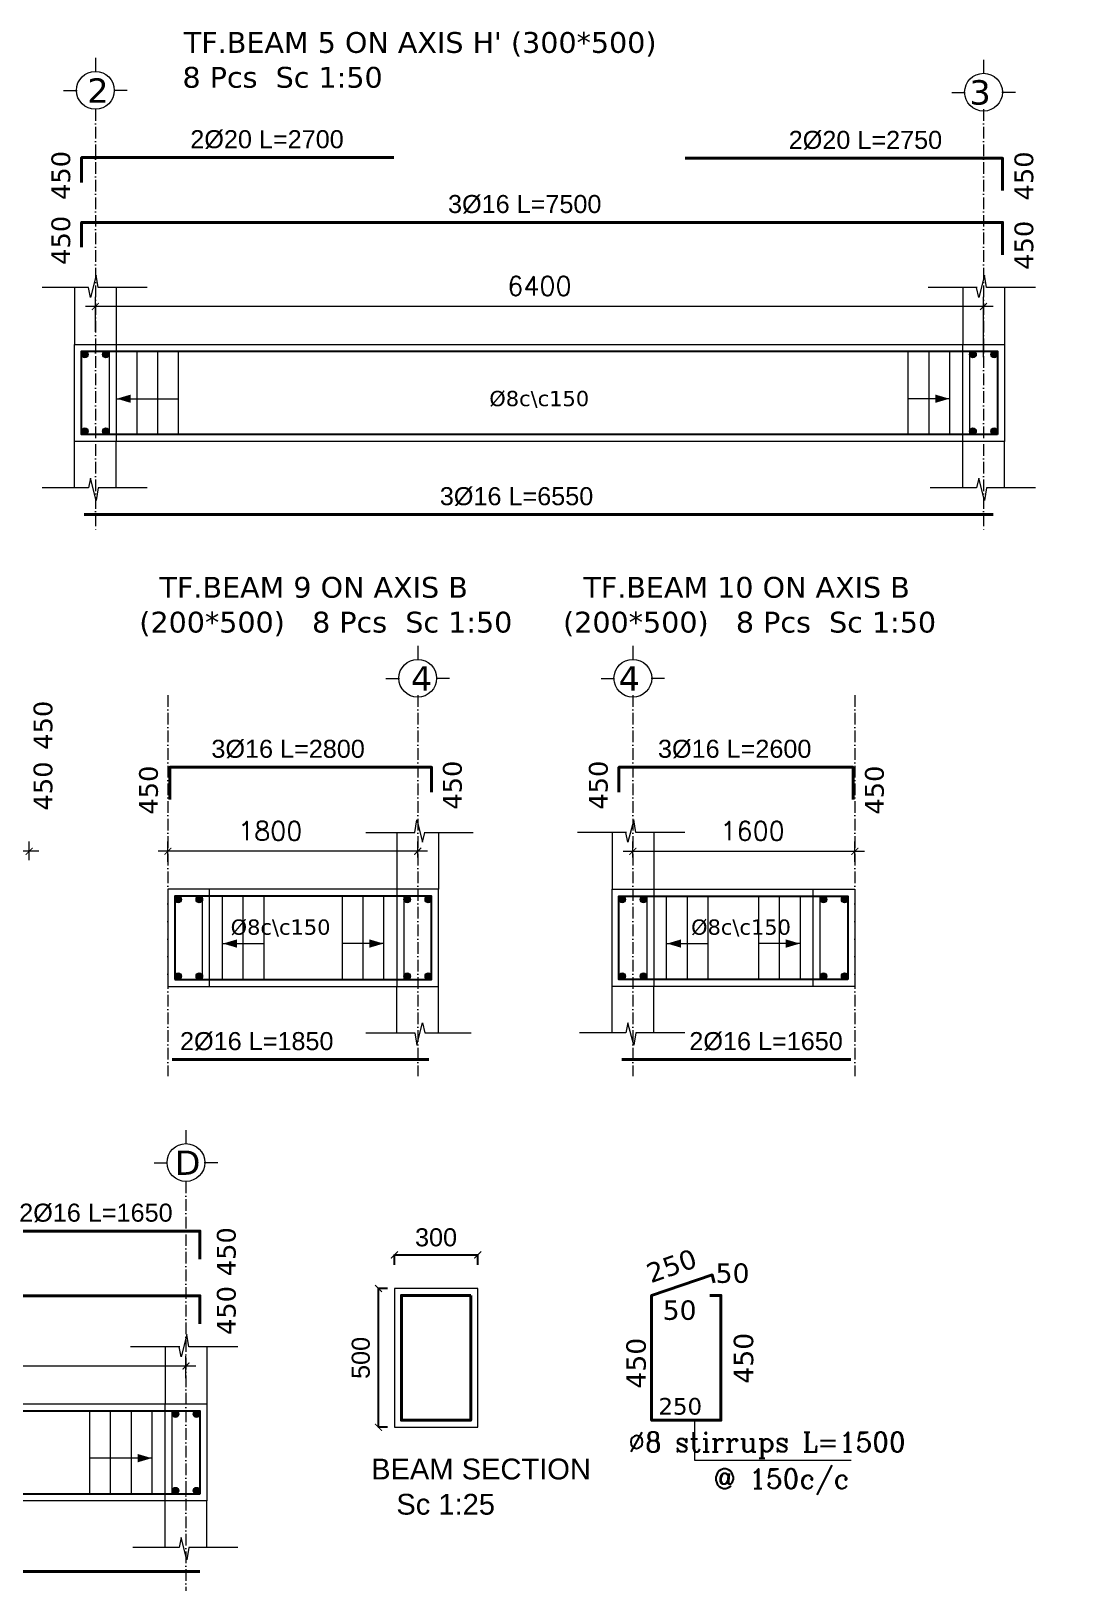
# Model space of a CAD drawing. Header units: inches. Extents: x -17020 to 43805, y -10194 to 123061.
# Drawn here: x 43059 to 43805, y 113869 to 114993 of the extents above; entities that cross this region are included whole.
import ezdxf

# ---------------------------------------------------------------- set-up
doc = ezdxf.new("R2010")
doc.units = ezdxf.units.IN
doc.header["$LTSCALE"] = 0.7
doc.header["$MEASUREMENT"] = 0
doc.linetypes.add('ACAD_ISO10W100', pattern=[18, 12, -3, 0, -3])
doc.layers.get('0').update_dxf_attribs({"lineweight": 13})
doc.layers.get('Defpoints').update_dxf_attribs({"lineweight": 5})
for name, color, linetype, lineweight in [('axis', 254, 'ACAD_ISO10W100', 9), ('BEAM FRAME', 5, 'Continuous', 18), ('COLUMN', 4, 'Continuous', 20), ('DIME', 6, 'Continuous', 25), ('elevline', 30, 'Continuous', 20), ('FRAME 070', 5, 'Continuous', 60), ('hatch', 9, 'Continuous', 9), ('ReinfContineous', 4, 'Continuous', 40), ('renforcment', 141, 'Continuous', 40), ('tex', 3, 'Continuous', 25), ('TEXT', 3, 'Continuous', 25), ('top rein. extension', 50, 'Continuous', 20), ('top renforcment', 7, 'Continuous', 40)]:
    doc.layers.add(name, color=color, linetype=linetype, lineweight=lineweight)
doc.styles.add('100', font='romans.shx', dxfattribs={"height": 13.5})
doc.styles.add('romanc', font='verdana.ttf', dxfattribs={"height": 250})
doc.styles.get("Standard").update_dxf_attribs({"font": 'arial.ttf', "height": 13})
doc.styles.add('STYLE3', font='romanc.shx', dxfattribs={"height": 45})
doc.dimstyles.new('100', dxfattribs={"dimtxt": 13.5, "dimasz": 5, "dimexe": 7, "dimexo": 7, "dimgap": 8, "dimtad": 1, "dimdec": 0, "dimlfac": 10, "dimzin": 4, "dimdsep": 46, "dimtxsty": '100', "dimblk": 'ARCHTICK', "dimcen": 0.09, "dimdle": 7, "dimclrd": 1, "dimclre": 8, "dimclrt": 2, "dimadec": 0, "dimazin": 1, "dimtfac": 1, "dimtdec": 0, "dimtix": 1, "dimtofl": 0, "dimtmove": 0, "dimatfit": 3, "dimldrblk": 'ARCHTICK', "dimfxl": 0.18, "dimtolj": 1, "dimtzin": 0, "dimlwd": -1, "dimlwe": -1, "dimarcsym": 0})
doc.dimstyles.new('25ST', dxfattribs={"dimtxt": 13, "dimasz": 5, "dimexe": 0.18, "dimexo": 5, "dimgap": 6, "dimtad": 1, "dimdec": 0, "dimlfac": 5, "dimzin": 0, "dimdsep": 46, "dimtxsty": 'Standard', "dimblk": 'ARCHTICK', "dimcen": 0.09, "dimclrd": 256, "dimclre": 7, "dimclrt": 7, "dimadec": 0, "dimazin": 0, "dimtfac": 1, "dimtdec": 0, "dimtix": 1, "dimtofl": 0, "dimtmove": 0, "dimatfit": 3, "dimldrblk": 'ARCHTICK', "dimfxl": 1, "dimtolj": 1, "dimtzin": 0, "dimarcsym": 0})
doc.dimstyles.get("Standard").update_dxf_attribs({"dimtxt": 13, "dimasz": 5, "dimexe": 0.18, "dimexo": 0.0625, "dimgap": 6, "dimtad": 1, "dimdec": 0, "dimlfac": 10, "dimzin": 0, "dimdsep": 46, "dimtxsty": 'Standard', "dimblk": 'ARCHTICK', "dimcen": 0.09, "dimse1": 1, "dimse2": 1, "dimclrd": 1, "dimclre": 7, "dimclrt": 3, "dimadec": 0, "dimazin": 0, "dimtfac": 1, "dimtdec": 0, "dimtix": 1, "dimtofl": 0, "dimtmove": 0, "dimatfit": 3, "dimldrblk": 'ARCHTICK', "dimfxl": 1, "dimtolj": 1, "dimtzin": 0, "dimarcsym": 0})

# ---------------------------------------------------------------- blocks, each defined once
blk = doc.blocks.new('*D19')
at = {"layer": 'Defpoints', "color": 0, "transparency": 16777216}
for p in [(42068.7, 114462.8, -157.8), (42068.7, 114462.8), (43103.7, 114462.8, -218.5)]:
    blk.add_point(p, dxfattribs=at)
at = {"layer": 'TEXT', "color": 3, "transparency": 16777216, "insert": (42687, 114475.8), "char_height": 13, "attachment_point": 5}
blk.add_mtext('\\A1;2%%C16 L=10350', dxfattribs=at)
blk = doc.blocks.new('_ArchTick')
at = {"color": 0, "linetype": 'ByBlock', "lineweight": 0, "const_width": 0.15}
blk.add_lwpolyline([(-0.5, -0.5), (0.5, 0.5)], dxfattribs=at)
blk = doc.blocks.new('*D25')
at = {"layer": 'Defpoints', "color": 0, "transparency": 16777216}
for p in [(42727.7, 114504.7, -209.5), (43102.7, 114504.7, -218.4), (43102.7, 114504.7)]:
    blk.add_point(p, dxfattribs=at)
at = {"layer": 'TEXT', "color": 3, "transparency": 16777216, "insert": (42905.5, 114517.7), "char_height": 13, "attachment_point": 5}
blk.add_mtext('\\A1;2%%C16 L=3750', dxfattribs=at)
blk = doc.blocks.new('*D28')
at = {"color": 1, "transparency": 16777216}
blk.add_line((43064.7, 114402.2), (42870.7, 114402.2), dxfattribs=at)
at = {"color": 8, "transparency": 16777216}
for p, q in [((42877.7, 114396.1), (42877.7, 114409.2)), ((43057.7, 114395.9), (43057.7, 114409.2))]:
    blk.add_line(p, q, dxfattribs=at)
at = {"layer": 'Defpoints', "color": 0, "transparency": 16777216}
for p in [(42877.7, 114402.2), (42877.7, 114389.1), (43057.7, 114388.9)]:
    blk.add_point(p, dxfattribs=at)
at = {"color": 1, "transparency": 16777216, "xscale": 5, "yscale": 5, "zscale": 5, "rotation": 180}
blk.add_blockref('_ArchTick', (42877.7, 114402.2), dxfattribs=at)
at = {"color": 1, "transparency": 16777216, "xscale": 5, "yscale": 5, "zscale": 5}
blk.add_blockref('_ArchTick', (43057.7, 114402.2), dxfattribs=at)
at = {"color": 2, "transparency": 16777216, "insert": (42977.7, 114416.9), "char_height": 13.5, "attachment_point": 5, "style": '100'}
blk.add_mtext('\\A1;1800', dxfattribs=at)
blk = doc.blocks.new('*D74')
at = {"color": 1, "transparency": 16777216}
blk.add_line((43752.4, 114794.7), (43098.4, 114794.7), dxfattribs=at)
at = {"color": 8, "transparency": 16777216}
for p, q in [((43105.4, 114776.5), (43105.4, 114801.7)), ((43745.4, 114758.2), (43745.4, 114801.7))]:
    blk.add_line(p, q, dxfattribs=at)
at = {"layer": 'Defpoints', "color": 0, "transparency": 16777216}
for p in [(43105.4, 114794.7), (43105.4, 114769.5), (43745.4, 114751.2)]:
    blk.add_point(p, dxfattribs=at)
at = {"color": 1, "transparency": 16777216, "xscale": 5, "yscale": 5, "zscale": 5, "rotation": 180}
blk.add_blockref('_ArchTick', (43105.4, 114794.7), dxfattribs=at)
at = {"color": 1, "transparency": 16777216, "xscale": 5, "yscale": 5, "zscale": 5}
blk.add_blockref('_ArchTick', (43745.4, 114794.7), dxfattribs=at)
at = {"color": 2, "transparency": 16777216, "insert": (43425.4, 114809.5), "char_height": 13.5, "attachment_point": 5, "style": '100'}
blk.add_mtext('\\A1;6400', dxfattribs=at)
blk = doc.blocks.new('*D75')
at = {"layer": 'Defpoints', "color": 0, "transparency": 16777216}
for p in [(43097.4, 114644.8, -37318.8), (43097.4, 114644.8), (43752.4, 114644.8, -13870.6)]:
    blk.add_point(p, dxfattribs=at)
at = {"layer": 'TEXT', "color": 3, "transparency": 16777216, "insert": (43408.9, 114657.8), "char_height": 13, "attachment_point": 5}
blk.add_mtext('\\A1;3%%C16 L=6550', dxfattribs=at)
blk = doc.blocks.new('*D76')
at = {"layer": 'Defpoints', "color": 0, "transparency": 16777216}
for p in [(43052, 114855.3, -440.4), (43802, 114855.3, 46.4), (43802, 114855.3)]:
    blk.add_point(p, dxfattribs=at)
at = {"layer": 'TEXT', "color": 3, "transparency": 16777216, "insert": (43414.8, 114868.3), "char_height": 13, "attachment_point": 5}
blk.add_mtext('\\A1;3%%C16 L=7500', dxfattribs=at)
blk = doc.blocks.new('*D77')
at = {"layer": 'Defpoints', "color": 0, "transparency": 16777216}
for p in [(43530.4, 114901.5, 136.2), (43805.4, 114901.5, 46.4), (43805.4, 114901.5)]:
    blk.add_point(p, dxfattribs=at)
at = {"layer": 'TEXT', "color": 3, "transparency": 16777216, "insert": (43660.3, 114914.5), "char_height": 13, "attachment_point": 5}
blk.add_mtext('\\A1;2%%C20 L=2750', dxfattribs=at)
blk = doc.blocks.new('*D78')
at = {"layer": 'Defpoints', "color": 0, "transparency": 16777216}
for p in [(43050.4, 114902, -440.4), (43320.4, 114902, -290.9), (43320.4, 114902)]:
    blk.add_point(p, dxfattribs=at)
at = {"layer": 'TEXT', "color": 3, "transparency": 16777216, "insert": (43229.1, 114915), "char_height": 13, "attachment_point": 5}
blk.add_mtext('\\A1;2%%C20 L=2700', dxfattribs=at)
blk = doc.blocks.new('*D150')
at = {"layer": 'Defpoints', "color": 0, "transparency": 16777216}
for p in [(43484.7, 114252.2, -37318.8), (43484.7, 114252.2), (43649.7, 114252.2, -13652.7)]:
    blk.add_point(p, dxfattribs=at)
at = {"layer": 'TEXT', "color": 3, "transparency": 16777216, "insert": (43588.7, 114265.2), "char_height": 13, "attachment_point": 5}
blk.add_mtext('\\A1;2%%C16 L=1650', dxfattribs=at)
blk = doc.blocks.new('*D151')
at = {"layer": 'Defpoints', "color": 0, "transparency": 16777216}
for p in [(43439.3, 114462.8, -440.4), (43699.3, 114462.8, 264.3), (43699.3, 114462.8)]:
    blk.add_point(p, dxfattribs=at)
at = {"layer": 'TEXT', "color": 3, "transparency": 16777216, "insert": (43566.1, 114475.8), "char_height": 13, "attachment_point": 5}
blk.add_mtext('\\A1;3%%C16 L=2600', dxfattribs=at)
blk = doc.blocks.new('*D152')
at = {"color": 1, "transparency": 16777216}
blk.add_line((43485.7, 114402.2), (43659.7, 114402.2), dxfattribs=at)
at = {"color": 8, "transparency": 16777216}
for p, q in [((43492.7, 114397.7), (43492.7, 114409.2)), ((43652.7, 114394.5), (43652.7, 114409.2))]:
    blk.add_line(p, q, dxfattribs=at)
at = {"layer": 'Defpoints', "color": 0, "transparency": 16777216}
for p in [(43652.7, 114402.2), (43492.7, 114390.7), (43652.7, 114387.5)]:
    blk.add_point(p, dxfattribs=at)
at = {"color": 1, "transparency": 16777216, "xscale": 5, "yscale": 5, "zscale": 5, "rotation": 180}
blk.add_blockref('_ArchTick', (43492.7, 114402.2), dxfattribs=at)
at = {"color": 1, "transparency": 16777216, "xscale": 5, "yscale": 5, "zscale": 5}
blk.add_blockref('_ArchTick', (43652.7, 114402.2), dxfattribs=at)
at = {"color": 2, "transparency": 16777216, "insert": (43579, 114416.9), "char_height": 13.5, "attachment_point": 5, "style": '100'}
blk.add_mtext('\\A1;1600', dxfattribs=at)
blk = doc.blocks.new('*D153')
at = {"layer": 'Defpoints', "color": 0, "transparency": 16777216}
for p in [(43160.7, 114252.2, -13652.7), (43345.7, 114252.2, -37318.8), (43345.7, 114252.2)]:
    blk.add_point(p, dxfattribs=at)
at = {"layer": 'TEXT', "color": 3, "transparency": 16777216, "insert": (43221.7, 114265.2), "char_height": 13, "attachment_point": 5}
blk.add_mtext('\\A1;2%%C16 L=1850', dxfattribs=at)
blk = doc.blocks.new('*D154')
at = {"layer": 'Defpoints', "color": 0, "transparency": 16777216}
for p in [(43111.1, 114462.8, 264.3), (43111.1, 114462.8), (43391.1, 114462.8, -440.4)]:
    blk.add_point(p, dxfattribs=at)
at = {"layer": 'TEXT', "color": 3, "transparency": 16777216, "insert": (43244.3, 114475.8), "char_height": 13, "attachment_point": 5}
blk.add_mtext('\\A1;3%%C16 L=2800', dxfattribs=at)
blk = doc.blocks.new('*D155')
at = {"color": 1, "transparency": 16777216}
blk.add_line((43344.7, 114402.2), (43150.7, 114402.2), dxfattribs=at)
at = {"color": 8, "transparency": 16777216}
for p, q in [((43157.7, 114394.5), (43157.7, 114409.2)), ((43337.7, 114397.7), (43337.7, 114409.2))]:
    blk.add_line(p, q, dxfattribs=at)
at = {"layer": 'Defpoints', "color": 0, "transparency": 16777216}
for p in [(43157.7, 114402.2), (43337.7, 114390.7), (43157.7, 114387.5)]:
    blk.add_point(p, dxfattribs=at)
at = {"color": 1, "transparency": 16777216, "xscale": 5, "yscale": 5, "zscale": 5, "rotation": 180}
blk.add_blockref('_ArchTick', (43157.7, 114402.2), dxfattribs=at)
at = {"color": 1, "transparency": 16777216, "xscale": 5, "yscale": 5, "zscale": 5}
blk.add_blockref('_ArchTick', (43337.7, 114402.2), dxfattribs=at)
at = {"color": 2, "transparency": 16777216, "insert": (43231.4, 114416.9), "char_height": 13.5, "attachment_point": 5, "style": '100'}
blk.add_mtext('\\A1;1800', dxfattribs=at)
blk = doc.blocks.new('*D196')
at = {"layer": 'Defpoints', "color": 0, "transparency": 16777216}
for p in [(42110.7, 114082, -167.8), (43210.7, 114082, -0.5), (43210.7, 114082)]:
    blk.add_point(p, dxfattribs=at)
at = {"layer": 'TEXT', "color": 3, "transparency": 16777216, "insert": (42662, 114095), "char_height": 13, "attachment_point": 5}
blk.add_mtext('\\A1;2%%C16 L=11000', dxfattribs=at)
blk = doc.blocks.new('*D199')
at = {"color": 1, "transparency": 16777216}
blk.add_line((42788.7, 114031.4), (43177.7, 114031.4), dxfattribs=at)
at = {"color": 8, "transparency": 16777216}
for p, q in [((42795.7, 114024.8), (42795.7, 114038.4)), ((43170.7, 114022.5), (43170.7, 114038.4))]:
    blk.add_line(p, q, dxfattribs=at)
at = {"layer": 'Defpoints', "color": 0, "transparency": 16777216}
for p in [(43170.7, 114031.4), (42795.7, 114017.8), (43170.7, 114015.5)]:
    blk.add_point(p, dxfattribs=at)
at = {"color": 1, "transparency": 16777216, "xscale": 5, "yscale": 5, "zscale": 5, "rotation": 180}
blk.add_blockref('_ArchTick', (42795.7, 114031.4), dxfattribs=at)
at = {"color": 1, "transparency": 16777216, "xscale": 5, "yscale": 5, "zscale": 5}
blk.add_blockref('_ArchTick', (43170.7, 114031.4), dxfattribs=at)
at = {"color": 2, "transparency": 16777216, "insert": (42983.2, 114046.2), "char_height": 13.5, "attachment_point": 5, "style": '100'}
blk.add_mtext('\\A1;3750', dxfattribs=at)
blk = doc.blocks.new('*D200')
at = {"layer": 'Defpoints', "color": 0, "transparency": 16777216}
for p in [(43045.7, 114128.6, -217.9), (43210.7, 114128.6, -218.4), (43210.7, 114128.6)]:
    blk.add_point(p, dxfattribs=at)
at = {"layer": 'TEXT', "color": 3, "transparency": 16777216, "insert": (43105.8, 114141.6), "char_height": 13, "attachment_point": 5}
blk.add_mtext('\\A1;2%%C16 L=1650', dxfattribs=at)
blk = doc.blocks.new('*D201')
at = {"layer": 'Defpoints', "color": 0, "transparency": 16777216}
for p in [(42785.7, 113883.3, -37100.9), (42785.7, 113883.3), (43180.7, 113883.3, -13652.7)]:
    blk.add_point(p, dxfattribs=at)
at = {"layer": 'TEXT', "color": 3, "transparency": 16777216, "insert": (42978.4, 113896.3), "char_height": 13, "attachment_point": 5}
blk.add_mtext('\\A1;4%%C16 L=3950', dxfattribs=at)
blk = doc.blocks.new('*D1897')
at = {"layer": 'Defpoints', "color": 0, "transparency": 16777216}
for p in [(43309.4, 114087.2), (43320.9, 114087.2), (43320.9, 113987.2)]:
    blk.add_point(p, dxfattribs=at)
at = {"layer": 'DIME', "color": 7, "lineweight": -2, "transparency": 16777216}
for p, q in [((43315.9, 114087.2), (43309.2, 114087.2)), ((43315.9, 113987.2), (43309.2, 113987.2))]:
    blk.add_line(p, q, dxfattribs=at)
at = {"layer": 'DIME', "lineweight": -2, "transparency": 16777216}
blk.add_line((43309.4, 113987.2), (43309.4, 114087.2), dxfattribs=at)
at = {"layer": 'DIME', "lineweight": -2, "transparency": 16777216, "xscale": 5, "yscale": 5, "zscale": 5}
for p, rotation in [((43309.4, 114087.2), 90), ((43309.4, 113987.2), 270)]:
    blk.add_blockref('_ArchTick', p, dxfattribs=dict(at, rotation=rotation))
at = {"layer": 'DIME', "color": 7, "transparency": 16777216, "insert": (43296.7, 114037.2), "char_height": 13, "attachment_point": 5, "rotation": 90}
blk.add_mtext('\\A1;500', dxfattribs=at)
blk = doc.blocks.new('*D1898')
at = {"layer": 'Defpoints', "color": 0, "transparency": 16777216}
for p in [(43380.9, 114111.4), (43320.9, 114099.3), (43380.9, 114099.3)]:
    blk.add_point(p, dxfattribs=at)
at = {"layer": 'DIME', "color": 7, "lineweight": -2, "transparency": 16777216}
for p, q in [((43320.9, 114104.3), (43320.9, 114111.6)), ((43380.9, 114104.3), (43380.9, 114111.6))]:
    blk.add_line(p, q, dxfattribs=at)
at = {"layer": 'DIME', "lineweight": -2, "transparency": 16777216}
blk.add_line((43320.9, 114111.4), (43380.9, 114111.4), dxfattribs=at)
at = {"layer": 'DIME', "lineweight": -2, "transparency": 16777216, "xscale": 5, "yscale": 5, "zscale": 5, "rotation": 180}
blk.add_blockref('_ArchTick', (43320.9, 114111.4), dxfattribs=at)
at = {"layer": 'DIME', "lineweight": -2, "transparency": 16777216, "xscale": 5, "yscale": 5, "zscale": 5}
blk.add_blockref('_ArchTick', (43380.9, 114111.4), dxfattribs=at)
at = {"layer": 'DIME', "color": 7, "transparency": 16777216, "insert": (43350.9, 114124), "char_height": 13, "attachment_point": 5}
blk.add_mtext('\\A1;300', dxfattribs=at)

msp = doc.modelspace()

# ---------------------------------------------------------------- hatches: boundary and pattern name
at = {"layer": 'elevline'}
for points in [[(43100.17, 114760.05, 1), (43095.42, 114760.05, 1)], [(43110.66, 114760.05, -1), (43115.42, 114760.05, -1)], [(43740.17, 114760.05, 1), (43735.42, 114760.05, 1)], [(43750.66, 114760.05, -1), (43755.42, 114760.05, -1)], [(43100.17, 114704.81, -1), (43095.42, 114704.81, -1)], [(43110.66, 114704.81, 1), (43115.42, 114704.81, 1)], [(43740.17, 114704.81, -1), (43735.42, 114704.81, -1)], [(43750.66, 114704.81, 1), (43755.42, 114704.81, 1)], [(43167.45, 114367.5, 1), (43162.69, 114367.5, 1)], [(43177.94, 114367.5, -1), (43182.69, 114367.5, -1)], [(43332.46, 114367.5, 1), (43327.71, 114367.5, 1)], [(43342.95, 114367.5, -1), (43347.71, 114367.5, -1)], [(43487.46, 114367.5, 1), (43482.71, 114367.5, 1)], [(43497.95, 114367.5, -1), (43502.71, 114367.5, -1)], [(43632.47, 114367.5, 1), (43627.72, 114367.5, 1)], [(43642.96, 114367.5, -1), (43647.72, 114367.5, -1)], [(43167.45, 114312.26, -1), (43162.69, 114312.26, -1)], [(43177.94, 114312.26, 1), (43182.69, 114312.26, 1)], [(43332.46, 114312.26, -1), (43327.71, 114312.26, -1)], [(43342.95, 114312.26, 1), (43347.71, 114312.26, 1)], [(43487.46, 114312.26, -1), (43482.71, 114312.26, -1)], [(43497.95, 114312.26, 1), (43502.71, 114312.26, 1)], [(43632.47, 114312.26, -1), (43627.72, 114312.26, -1)], [(43642.96, 114312.26, 1), (43647.72, 114312.26, 1)], [(43165.45, 113996.76, 1), (43160.69, 113996.76, 1)], [(43175.93, 113996.76, -1), (43180.69, 113996.76, -1)], [(43165.45, 113941.52, -1), (43160.69, 113941.52, -1)], [(43175.93, 113941.52, 1), (43180.69, 113941.52, 1)]]:
    msp.add_hatch(color=256, dxfattribs=at).paths.add_polyline_path(points)

# ---------------------------------------------------------------- linework, layer by layer
at = {"layer": 'axis'}
for p, q in [((43105.42, 114936.83), (43105.42, 114632.69)), ((43745.42, 114936.83), (43745.42, 114632.69)), ((43157.69, 114514.6), (43157.69, 114240.14)), ((43157.69, 114514.6), (43157.69, 114240.14)), ((43337.71, 114514.6), (43337.71, 114240.14)), ((43492.71, 114514.6), (43492.71, 114240.14)), ((43652.72, 114514.6), (43652.72, 114240.14)), ((43652.72, 114514.6), (43652.72, 114240.14)), ((43170.69, 114164.33), (43170.69, 113869.4)), ((43170.69, 114164.33), (43170.69, 113869.4))]:
    msp.add_line(p, q, dxfattribs=at)
at = {"layer": 'BEAM FRAME', "elevation": 217.91}
for points in [[(43760.42, 114697.43), (43090.42, 114697.43), (43090.42, 114767.43), (43760.42, 114767.43)], [(43157.69, 114304.88), (43352.71, 114304.88), (43352.71, 114374.88), (43157.69, 114374.88)], [(43652.72, 114304.88), (43477.71, 114304.88), (43477.71, 114374.88), (43652.72, 114374.88)], [(43185.69, 113934.14), (41610.69, 113934.14), (41610.69, 114004.14), (43185.69, 114004.14)]]:
    msp.add_lwpolyline(points, close=True, dxfattribs=at)
at = {"layer": 'COLUMN', "lineweight": 20}
for p, q in [((43090.42, 114808.36, 217.91), (43090.42, 114767.43, 217.91)), ((43120.42, 114808.36, 217.91), (43120.42, 114767.43, 217.91)), ((43730.42, 114808.36, 217.91), (43730.42, 114767.43, 217.91)), ((43760.42, 114808.36, 217.91), (43760.42, 114767.43, 217.91)), ((43090.42, 114664, 217.91), (43090.42, 114697.43, 217.91)), ((43120.42, 114664, 217.91), (43120.42, 114697.43, 217.91)), ((43730.42, 114664, 217.91), (43730.42, 114697.43, 217.91)), ((43760.42, 114664, 217.91), (43760.42, 114697.43, 217.91)), ((43322.71, 114415.81, 217.91), (43322.71, 114374.88, 217.91)), ((43352.71, 114415.81, 217.91), (43352.71, 114374.88, 217.91)), ((43477.71, 114415.81, 217.91), (43477.71, 114374.88, 217.91)), ((43507.71, 114415.81, 217.91), (43507.71, 114374.88, 217.91)), ((43322.71, 114271.45, 217.91), (43322.71, 114304.88, 217.91)), ((43352.71, 114271.45, 217.91), (43352.71, 114304.88, 217.91)), ((43477.71, 114271.45, 217.91), (43477.71, 114304.88, 217.91)), ((43507.71, 114271.45, 217.91), (43507.71, 114304.88, 217.91)), ((43155.69, 114045.07, 217.91), (43155.69, 114004.14, 217.91)), ((43185.69, 114045.07, 217.91), (43185.69, 114004.14, 217.91)), ((43155.69, 113900.71, 217.91), (43155.69, 113934.14, 217.91)), ((43185.69, 113900.71, 217.91), (43185.69, 113934.14, 217.91))]:
    msp.add_line(p, q, dxfattribs=at)
msp.add_lwpolyline([(43380.95, 114087.23), (43320.95, 114087.23), (43320.95, 113987.23), (43380.95, 113987.23), (43380.95, 114087.23)], dxfattribs=at)
at = {"layer": 'elevline'}
for p, q in [((43135.42, 114702.43), (43135.42, 114762.43)), ((43150.42, 114702.43), (43150.42, 114762.43)), ((43165.42, 114702.43), (43165.42, 114762.43)), ((43691.15, 114702.43), (43691.15, 114762.43)), ((43706.15, 114702.43), (43706.15, 114762.43)), ((43721.1, 114702.43), (43721.1, 114762.43)), ((43197, 114309.88), (43197, 114369.88)), ((43211.96, 114309.88), (43211.96, 114369.88)), ((43226.96, 114309.88), (43226.96, 114369.88)), ((43283.43, 114309.88), (43283.43, 114369.88)), ((43298.43, 114309.88), (43298.43, 114369.88)), ((43313.39, 114309.88), (43313.39, 114369.88)), ((43517.02, 114309.88), (43517.02, 114369.88)), ((43531.98, 114309.88), (43531.98, 114369.88)), ((43546.98, 114309.88), (43546.98, 114369.88)), ((43583.45, 114309.88), (43583.45, 114369.88)), ((43598.45, 114309.88), (43598.45, 114369.88)), ((43613.41, 114309.88), (43613.41, 114369.88)), ((43101.42, 113939.14), (43101.42, 113999.14)), ((43116.42, 113939.14), (43116.42, 113999.14)), ((43131.42, 113939.14), (43131.42, 113999.14)), ((43146.38, 113939.14), (43146.38, 113999.14))]:
    msp.add_line(p, q, dxfattribs=at)
for centre in [(43097.79, 114760.05), (43113.04, 114760.05), (43737.79, 114760.05), (43753.04, 114760.05), (43097.79, 114704.81), (43113.04, 114704.81), (43737.79, 114704.81), (43753.04, 114704.81), (43165.07, 114367.5), (43180.31, 114367.5), (43330.08, 114367.5), (43345.33, 114367.5), (43485.08, 114367.5), (43500.33, 114367.5), (43630.1, 114367.5), (43645.34, 114367.5), (43165.07, 114312.26), (43180.31, 114312.26), (43330.08, 114312.26), (43345.33, 114312.26), (43485.08, 114312.26), (43500.33, 114312.26), (43630.1, 114312.26), (43645.34, 114312.26), (43163.07, 113996.76), (43178.31, 113996.76), (43163.07, 113941.52), (43178.31, 113941.52)]:
    msp.add_circle(centre, 2.38, dxfattribs=at)
at = {"layer": 'FRAME 070', "lineweight": 20}
for p, q in [((43106.1, 114817.36, 217.91), (43101.92, 114801.28, 217.91)), ((43107.45, 114808.36, 217.91), (43106.1, 114817.36, 217.91)), ((43746.1, 114817.36, 217.91), (43741.92, 114801.28, 217.91)), ((43747.45, 114808.36, 217.91), (43746.1, 114817.36, 217.91)), ((43100.41, 114808.36, 217.91), (43067.02, 114808.36, 217.91)), ((43101.92, 114801.28, 217.91), (43100.41, 114808.36, 217.91)), ((43142.81, 114808.36, 217.91), (43107.45, 114808.36, 217.91)), ((43740.89, 114808.36, 217.91), (43705.53, 114808.36, 217.91)), ((43741.92, 114801.28, 217.91), (43740.41, 114808.36, 217.91)), ((43782.81, 114808.36, 217.91), (43747.45, 114808.36, 217.91)), ((43101.92, 114671.08, 217.91), (43100.41, 114664, 217.91)), ((43106.1, 114655, 217.91), (43101.92, 114671.08, 217.91)), ((43741.92, 114671.08, 217.91), (43740.41, 114664, 217.91)), ((43746.1, 114655, 217.91), (43741.92, 114671.08, 217.91)), ((43100.41, 114664, 217.91), (43067.02, 114664, 217.91)), ((43107.45, 114664, 217.91), (43106.1, 114655, 217.91)), ((43142.81, 114664, 217.91), (43107.45, 114664, 217.91)), ((43740.41, 114664, 217.91), (43707.02, 114664, 217.91)), ((43747.45, 114664, 217.91), (43746.1, 114655, 217.91)), ((43782.81, 114664, 217.91), (43747.45, 114664, 217.91)), ((43335.67, 114415.81, 217.91), (43337.02, 114424.81, 217.91)), ((43337.02, 114424.81, 217.91), (43341.2, 114408.73, 217.91)), ((43493.39, 114424.81, 217.91), (43489.21, 114408.73, 217.91)), ((43494.74, 114415.81, 217.91), (43493.39, 114424.81, 217.91)), ((43300.31, 114415.81, 217.91), (43335.67, 114415.81, 217.91)), ((43341.2, 114408.73, 217.91), (43342.71, 114415.81, 217.91)), ((43342.23, 114415.81, 217.91), (43377.59, 114415.81, 217.91)), ((43488.18, 114415.81, 217.91), (43452.82, 114415.81, 217.91)), ((43489.21, 114408.73, 217.91), (43487.7, 114415.81, 217.91)), ((43530.1, 114415.81, 217.91), (43494.74, 114415.81, 217.91)), ((43337.02, 114262.45, 217.91), (43341.2, 114278.53, 217.91)), ((43341.2, 114278.53, 217.91), (43342.71, 114271.45, 217.91)), ((43489.21, 114278.53, 217.91), (43487.7, 114271.45, 217.91)), ((43493.39, 114262.45, 217.91), (43489.21, 114278.53, 217.91)), ((43300.31, 114271.45, 217.91), (43335.67, 114271.45, 217.91)), ((43335.67, 114271.45, 217.91), (43337.02, 114262.45, 217.91)), ((43342.71, 114271.45, 217.91), (43376.1, 114271.45, 217.91)), ((43487.7, 114271.45, 217.91), (43454.31, 114271.45, 217.91)), ((43494.74, 114271.45, 217.91), (43493.39, 114262.45, 217.91)), ((43530.1, 114271.45, 217.91), (43494.74, 114271.45, 217.91)), ((43171.37, 114054.07, 217.91), (43167.19, 114037.99, 217.91)), ((43172.72, 114045.07, 217.91), (43171.37, 114054.07, 217.91)), ((43166.16, 114045.07, 217.91), (43130.81, 114045.07, 217.91)), ((43167.19, 114037.99, 217.91), (43165.68, 114045.07, 217.91)), ((43208.08, 114045.07, 217.91), (43172.72, 114045.07, 217.91)), ((43167.19, 113907.79, 217.91), (43165.68, 113900.71, 217.91)), ((43171.37, 113891.71, 217.91), (43167.19, 113907.79, 217.91)), ((43165.68, 113900.71, 217.91), (43132.29, 113900.71, 217.91)), ((43172.72, 113900.71, 217.91), (43171.37, 113891.71, 217.91)), ((43208.08, 113900.71, 217.91), (43172.72, 113900.71, 217.91))]:
    msp.add_line(p, q, dxfattribs=at)
at = {"layer": 'FRAME 070', "lineweight": 15}
for points in [[(43120.42, 114697.43), (43090.42, 114697.43), (43090.42, 114767.43), (43120.42, 114767.43)], [(43760.42, 114697.43), (43730.42, 114697.43), (43730.42, 114767.43), (43760.42, 114767.43)], [(43157.69, 114304.88), (43187.69, 114304.88), (43187.69, 114374.88), (43157.69, 114374.88)], [(43322.71, 114304.88), (43352.71, 114304.88), (43352.71, 114374.88), (43322.71, 114374.88)], [(43507.71, 114304.88), (43477.71, 114304.88), (43477.71, 114374.88), (43507.71, 114374.88)], [(43652.72, 114304.88), (43622.72, 114304.88), (43622.72, 114374.88), (43652.72, 114374.88)], [(43185.69, 113934.14), (43155.69, 113934.14), (43155.69, 114004.14), (43185.69, 114004.14)]]:
    msp.add_lwpolyline(points, close=True, dxfattribs=at)
at = {"layer": 'hatch'}
for p, q in [((43105.42, 114973.8), (43105.42, 114964.07)), ((43745.42, 114972.44), (43745.42, 114962.7)), ((43082.49, 114950.32), (43092.23, 114950.32)), ((43128.34, 114950.32), (43118.61, 114950.32)), ((43722.49, 114948.96), (43732.23, 114948.96)), ((43768.34, 114948.96), (43758.61, 114948.96)), ((43337.71, 114550.21), (43337.71, 114540.48)), ((43492.71, 114550.21), (43492.71, 114540.48)), ((43314.78, 114526.74), (43324.52, 114526.74)), ((43360.63, 114526.74), (43350.89, 114526.74)), ((43469.78, 114526.74), (43479.52, 114526.74)), ((43515.63, 114526.74), (43505.89, 114526.74)), ((43170.69, 114201.31), (43170.69, 114191.57)), ((43147.77, 114177.83), (43157.5, 114177.83)), ((43193.61, 114177.83), (43183.88, 114177.83)), ((43537.23, 113992.23), (43537.23, 113963.47)), ((43537.23, 113963.47), (43650.03, 113963.47))]:
    msp.add_line(p, q, dxfattribs=at)
for centre in [(43105.42, 114950.45), (43745.42, 114949.08), (43337.71, 114526.86), (43492.71, 114526.86), (43170.69, 114177.95)]:
    msp.add_circle(centre, 13.62, dxfattribs=at)
at = {"layer": 'ReinfContineous'}
msp.add_lwpolyline([(43375.95, 114082.23), (43325.95, 114082.23), (43325.95, 113992.23), (43375.95, 113992.23)], close=True, dxfattribs=at)
at = {"layer": 'renforcment', "lineweight": -2, "elevation": 217.91}
for points in [[(43755.42, 114702.43), (43095.42, 114702.43), (43095.42, 114762.43), (43755.42, 114762.43)], [(43162.69, 114309.88), (43347.71, 114309.88), (43347.71, 114369.88), (43162.69, 114369.88)], [(43647.72, 114309.88), (43482.71, 114309.88), (43482.71, 114369.88), (43647.72, 114369.88)], [(43180.69, 113939.14), (41615.69, 113939.14), (41615.69, 113999.14), (43180.69, 113999.14)]]:
    msp.add_lwpolyline(points, close=True, dxfattribs=at)
at = {"layer": 'top rein. extension'}
for p, q in [((43120.46, 114728.27), (43165.42, 114728.27)), ((43721.1, 114728.27), (43691.15, 114728.27)), ((43197, 114335.72), (43226.96, 114335.72)), ((43313.39, 114335.72), (43283.43, 114335.72)), ((43517.02, 114335.72), (43546.98, 114335.72)), ((43613.41, 114335.72), (43583.45, 114335.72)), ((43146.38, 113964.98), (43101.42, 113964.98))]:
    msp.add_line(p, q, dxfattribs=at)
for points in [[(43130.93, 114731.27), (43120.8, 114728.27), (43130.93, 114725.27)], [(43710.63, 114731.27), (43720.76, 114728.27), (43710.63, 114725.27)], [(43207.48, 114338.72), (43197.35, 114335.72), (43207.48, 114332.72)], [(43302.92, 114338.72), (43313.05, 114335.72), (43302.92, 114332.72)], [(43527.49, 114338.72), (43517.36, 114335.72), (43527.49, 114332.72)], [(43602.93, 114338.72), (43613.06, 114335.72), (43602.93, 114332.72)], [(43135.9, 113967.98), (43146.03, 113964.98), (43135.9, 113961.98)]]:
    msp.add_solid(points, dxfattribs=at)
at = {"layer": 'top renforcment'}
for p, q in [((43097.42, 114644.77, -217.91), (43752.42, 114644.77, -217.91)), ((43345.71, 114252.23, -217.91), (43160.69, 114252.23)), ((43484.71, 114252.23, -217.91), (43649.72, 114252.23)), ((42785.69, 113883.26), (43180.69, 113883.26))]:
    msp.add_line(p, q, dxfattribs=at)
for points in [[(43320.42, 114902.04), (43095.42, 114902.04), (43095.42, 114884.15)], [(43759.12, 114878.25), (43759.12, 114901.53), (43530.42, 114901.53)], [(43759.12, 114832.03), (43759.12, 114855.3), (43095.42, 114855.3), (43095.42, 114837.41)], [(43158.99, 114439.48), (43158.99, 114462.75), (43347.71, 114462.75), (43347.71, 114444.86)], [(43651.42, 114439.48), (43651.42, 114462.75), (43482.71, 114462.75), (43482.71, 114444.86)], [(43551.4, 114091.29), (43549.92, 114096.97), (43506.18, 114082.23), (43506.18, 113992.23), (43556.18, 113992.23), (43556.18, 114082.23), (43548.14, 114082.23)], [(43180.69, 114061.74), (43180.69, 114082.02), (42110.72, 114082.02)]]:
    msp.add_lwpolyline(points, dxfattribs=at)
at = {"layer": 'top renforcment', "lineweight": 15}
for points in [[(43115.42, 114702.43), (43095.42, 114702.43), (43095.42, 114762.43), (43115.42, 114762.43)], [(43755.42, 114702.43), (43735.42, 114702.43), (43735.42, 114762.43), (43755.42, 114762.43)], [(43162.69, 114309.88), (43182.69, 114309.88), (43182.69, 114369.88), (43162.69, 114369.88)], [(43327.71, 114309.88), (43347.71, 114309.88), (43347.71, 114369.88), (43327.71, 114369.88)], [(43502.71, 114309.88), (43482.71, 114309.88), (43482.71, 114369.88), (43502.71, 114369.88)], [(43647.72, 114309.88), (43627.72, 114309.88), (43627.72, 114369.88), (43647.72, 114369.88)], [(43180.69, 113939.14), (43160.69, 113939.14), (43160.69, 113999.14), (43180.69, 113999.14)]]:
    msp.add_lwpolyline(points, close=True, dxfattribs=at)
at = {"layer": 'top renforcment', "elevation": 217.91}
msp.add_lwpolyline([(43180.69, 114108.34), (43180.69, 114128.62), (43045.69, 114128.62)], dxfattribs=at)

# ---------------------------------------------------------------- texts
at = {"layer": 'tex', "style": 'romanc'}
for p in [(43389.26, 114722.9, -33436.19), (43202.87, 114342.1, -33436.19), (43534.67, 114342.1, -33436.19)]:
    msp.add_text('%%C8c\\c150', height=11, dxfattribs=at).set_placement(p)
at = {"layer": 'TEXT'}
for s, height, style, p in [("TF.BEAM 5 ON AXIS H' (300*500)", 15, 'romanc', (43169.18, 114977.45)), ('8 Pcs  Sc 1:50 ', 15, 'romanc', (43168.16, 114952.35)), ('2', 17.6, 'romanc', (43099.58, 114941.52)), ('3', 17.6, 'romanc', (43735.24, 114940.16)), ('TF.BEAM 9 ON AXIS B ', 15, 'romanc', (43151.64, 114584.9)), ('TF.BEAM 10 ON AXIS B ', 15, 'romanc', (43457.03, 114584.9)), ('(200*500)   8 Pcs  Sc 1:50 ', 15, 'romanc', (43137.06, 114559.8)), ('(200*500)   8 Pcs  Sc 1:50 ', 15, 'romanc', (43442.44, 114559.8)), ('4', 17.6, 'romanc', (43332.75, 114517.94)), ('4', 17.6, 'romanc', (43482.53, 114517.94)), ('D', 17.6, 'romanc', (43162.57, 114169.03)), ('50', 14, 'romanc', (43552.35, 114091.29)), ('50', 14, 'romanc', (43514.18, 114064.64)), ('250', 12, 'romanc', (43511.17, 113996.35)), ('  %%C8 stirrups L=1500', 14, 'STYLE3', (43470.24, 113969.62)), (' @ 150c/c', 14, 'STYLE3', (43541.2, 113943.17))]:
    msp.add_text(s, height=height, dxfattribs=dict(at, style=style)).set_placement(p)
at = {"layer": 'TEXT', "style": 'romanc'}
for s, height, rotation, p in [('450', 13.5, 90, (43087.24, 114871.44, -73392.95)), ('450', 13.5, 90, (43781.2, 114871.08, -72957.14)), ('450', 13.5, 90, (43087.24, 114824.71, -73392.95)), ('450', 13.5, 90, (43781.2, 114821.15, -72957.14)), ('450', 13.5, 90, (43074.37, 114475.33, -73175.05)), ('450', 13.5, 90, (43074.37, 114431.58, -73175.05)), ('450', 13.5, 90, (43150.41, 114428.6, -72739.24)), ('450', 13.5, 90, (43369.38, 114432.16, -73392.95)), ('450', 13.5, 90, (43474.53, 114432.16, -73392.95)), ('450', 13.5, 90, (43673.5, 114428.6, -72739.24)), ('450', 13.5, 90, (43206.48, 114096.04, -72521.33)), ('250', 14, 19.5245, (43505.64, 114090.89)), ('450', 13.5, 90, (43206.48, 114053.66, -72521.33)), ('450', 14, 90, (43579.42, 114018.63)), ('450', 14, 90, (43502, 114015.06))]:
    msp.add_text(s, height=height, rotation=rotation, dxfattribs=at).set_placement(p)
at = {"layer": 'TEXT'}
for s, p in [('BEAM SECTION ', (43304.14, 113949.64)), ('Sc 1:25', (43322.29, 113924.26))]:
    msp.add_text(s, height=15, dxfattribs=at).set_placement(p)

# ---------------------------------------------------------------- dimensions: what is measured, and where the dimension line sits
for base, p1, p2, picture, middle in [((43105.42, 114794.73), (43745.42, 114751.17), (43105.42, 114769.52), '*D74', (43425.42, 114794.73)), ((42877.69, 114402.18), (43057.69, 114388.86), (42877.69, 114389.07), '*D28', (42977.69, 114402.18)), ((43157.69, 114402.18), (43337.71, 114390.66), (43157.69, 114387.47), '*D155', (43231.44, 114402.18))]:
    dim = msp.add_linear_dim(base=base, p1=p1, p2=p2, angle=180, dimstyle='100')
    dim.commit()
    dim.dimension.update_dxf_attribs({"geometry": picture, "text_midpoint": middle, "dimtype": 160})
for base, p1, p2, picture, middle in [((43652.72, 114402.18), (43492.71, 114390.66), (43652.72, 114387.47), '*D152', (43578.97, 114402.18)), ((43170.69, 114031.44), (42795.69, 114017.85), (43170.69, 114015.53), '*D199', (42983.19, 114031.44))]:
    dim = msp.add_linear_dim(base=base, p1=p1, p2=p2, dimstyle='100')
    dim.commit()
    dim.dimension.update_dxf_attribs({"geometry": picture, "text_midpoint": middle, "dimtype": 160})
at = {"layer": 'DIME'}
dim = msp.add_linear_dim(base=(43380.95, 114111.4), p1=(43320.95, 114099.34), p2=(43380.95, 114099.34), dimstyle='25ST', dxfattribs=at)
dim.commit()
dim.dimension.update_dxf_attribs({"geometry": '*D1898', "text_midpoint": (43350.95, 114124.05)})
dim = msp.add_linear_dim(base=(43309.37, 114087.23), p1=(43320.95, 113987.23), p2=(43320.95, 114087.23), angle=90, dimstyle='25ST', dxfattribs=at)
dim.commit()
dim.dimension.update_dxf_attribs({"geometry": '*D1897', "text_midpoint": (43296.74, 114037.23)})
at = {"layer": 'TEXT'}
for base, p1, p2, angle, text, picture, middle in [((43320.42, 114902.04), (43050.42, 114902.04, -440.37), (43320.42, 114902.04, -290.89), 0, '2%%C20 L=<>', '*D78', (43229.15, 114902.04)), ((43805.42, 114901.53), (43530.42, 114901.53, 136.17), (43805.42, 114901.53, 46.39), 0, '2%%C20 L=<>', '*D77', (43660.35, 114901.53)), ((43802.02, 114855.3), (43052.02, 114855.3, -440.37), (43802.02, 114855.3, 46.39), 0, '3%%C16 L=<>', '*D76', (43414.85, 114855.3)), ((43097.42, 114644.77, 12366.96), (43752.42, 114644.77, -1503.63), (43097.42, 114644.77, -24951.83), 180, '3%%C16 L=<>', '*D75', (43408.87, 114644.77, 12366.96)), ((43102.69, 114504.66), (42727.69, 114504.66, -209.54), (43102.69, 114504.66, -218.39), 0, '2%%C16 L=<>', '*D25', (42905.55, 114504.66)), ((42068.66, 114462.75), (43103.69, 114462.75, -218.54), (42068.66, 114462.75, -157.78), 180, '2%%C16 L=<>', '*D19', (42687.05, 114462.75)), ((43111.09, 114462.75), (43391.11, 114462.75, -440.37), (43111.09, 114462.75, 264.29), 180, '3%%C16 L=<>', '*D154', (43244.26, 114462.75)), ((43699.32, 114462.75), (43439.31, 114462.75, -440.37), (43699.32, 114462.75, 264.29), 0, '3%%C16 L=<>', '*D151', (43566.15, 114462.75)), ((43345.7, 114252.23, 12366.96), (43160.69, 114252.23, -1285.72), (43345.7, 114252.23, -24951.83), 0, '2%%C16 L=<>', '*D153', (43221.72, 114252.23, 12366.96)), ((43484.71, 114252.23, 12366.96), (43649.72, 114252.23, -1285.72), (43484.71, 114252.23, -24951.83), 180, '2%%C16 L=<>', '*D150', (43588.69, 114252.23, 12366.96)), ((43210.69, 114128.62, 217.91), (43045.69, 114128.62), (43210.69, 114128.62, -0.48), 0, '2%%C16 L=<>', '*D200', (43105.8, 114128.62, 217.91)), ((43210.69, 114082.02), (42110.72, 114082.02, -167.76), (43210.69, 114082.02, -0.48), 0, '2%%C16 L=<>', '*D196', (42662.03, 114082.02)), ((42785.69, 113883.26, 12366.96), (43180.69, 113883.26, -1285.72), (42785.69, 113883.26, -24733.92), 180, '4%%C16 L=<>', '*D201', (42978.39, 113883.26, 12366.96))]:
    dim = msp.add_linear_dim(base=base, p1=p1, p2=p2, angle=angle, text=text, dimstyle='Standard', override={"dimsd1": 1, "dimsd2": 1, "dimfxl": 0.1, "dimfxlon": 1}, dxfattribs=at)
    dim.commit()
    dim.dimension.update_dxf_attribs({"geometry": picture, "text_midpoint": middle, "dimtype": 161})

doc.saveas('drawing.dxf')
